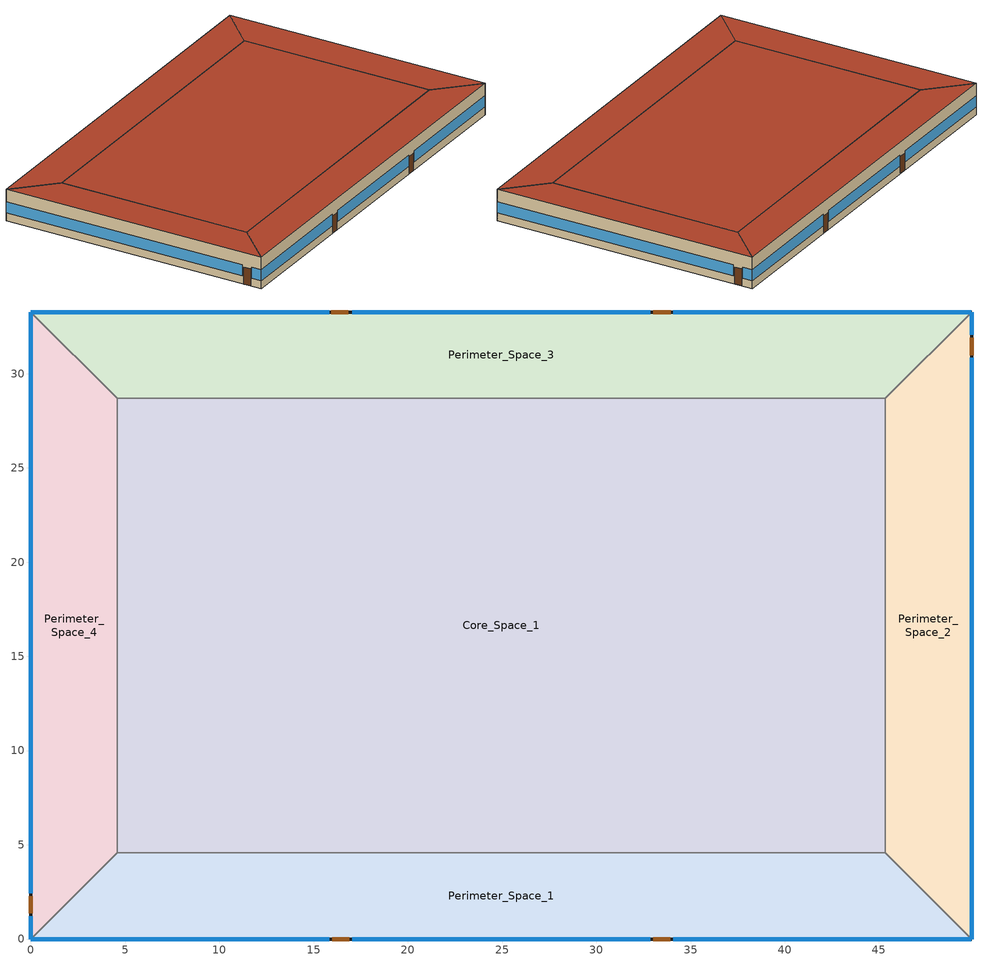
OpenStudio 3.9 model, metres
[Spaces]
Core_Space_1
 floor ground (Slab-on-grade Type 1): 45.34,28.7 45.34,4.57 4.57,4.57 4.57,28.7 z0
 wall to Perimeter_Space_2 (Interior Wall): 45.34,4.57 45.34,28.7 z0:3.96
 wall to Perimeter_Space_3 (Interior Wall): 45.34,28.7 4.57,28.7 z0:3.96
 wall to Perimeter_Space_1 (Interior Wall): 4.57,4.57 45.34,4.57 z0:3.96
 wall to Perimeter_Space_4 (Interior Wall): 4.57,28.7 4.57,4.57 z0:3.96
 roof outside (Roof Type 1): 45.34,4.57 45.34,28.7 4.57,28.7 4.57,4.57 z3.96
Perimeter_Space_2
 floor ground (Slab-on-grade Type 1): 49.91,33.27 49.91,0 45.34,4.57 45.34,28.7 z0
 wall outside (Exterior Wall Type 2): 49.91,0 49.91,33.27 z0:3.96
 wall to Perimeter_Space_1 (Interior Wall): 45.34,4.57 49.91,0 z0:3.96
 wall to Perimeter_Space_3 (Interior Wall): 49.91,33.27 45.34,28.7 z0:3.96
 window (Vertical Fenestration Type 1): 49.91,0 49.91,30.84 / 49.91,32.05 49.91,33.27 z1:2.4
 door (Swinging Door): 49.91,30.99 49.91,31.9 z0:2.13
 roof outside (Roof Type 1): 49.91,0 49.91,33.27 45.34,28.7 45.34,4.57 z3.96
Perimeter_Space_3
 floor ground (Slab-on-grade Type 2): 49.91,33.27 45.34,28.7 4.57,28.7 0,33.27 z0
 wall outside (Exterior Wall Type 3): 49.91,33.27 0,33.27 z0:3.96
 wall to Perimeter_Space_4 (Interior Wall): 0,33.27 4.57,28.7 z0:3.96
 window (Vertical Fenestration Type 1): 49.91,33.27 34.09,33.27 / 32.87,33.27 17.04,33.27 / 15.82,33.27 0,33.27 z1:2.4
 door (Swinging Door): 33.94,33.27 33.03,33.27 / 16.84,33.27 15.93,33.27 z0:2.13
 roof outside (Roof Type 2): 45.34,28.7 49.91,33.27 0,33.27 4.57,28.7 z3.96
Perimeter_Space_1
 floor ground (Slab-on-grade Type 1): 45.34,4.57 49.91,0 0,0 4.57,4.57 z0
 wall outside (Exterior Wall Type 1): 0,0 49.91,0 z0:3.96
 wall to Perimeter_Space_4 (Interior Wall): 4.57,4.57 0,0 z0:3.96
 window (Vertical Fenestration Type 1): 0,0 15.82,0 / 17.04,0 32.87,0 / 34.09,0 49.91,0 z1:2.4
 door (Swinging Door): 15.98,0 16.9,0 / 33.01,0 33.93,0 z0:2.13
 roof outside (Roof Type 1): 49.91,0 45.34,4.57 4.57,4.57 0,0 z3.96
Perimeter_Space_4
 floor ground (Slab-on-grade Type 2): 0,33.27 4.57,28.7 4.57,4.57 0,0 z0
 wall outside (Exterior Wall Type 3): 0,33.27 0,0 z0:3.96
 window (Vertical Fenestration Type 1): 0,33.27 0,2.44 / 0,1.22 0,0 z1:2.4
 door (Swinging Door): 0,2.28 0,1.37 z0:2.13
 roof outside (Roof Type 3): 0,0 4.57,4.57 4.57,28.7 0,33.27 z3.96
[Site]
Denver Intl AP: Latitude {deg}=39.833; Longitude {deg}=-104.65; Time Zone {hr}=-7; Elevation {m}=1650; Terrain=City
[Building]
Model for 229 Test Cases: North Axis {deg}=0
[ClimateZones]
Climate Zone Institution Name 1=ASHRAE; Climate Zone Document Name 1=ANSI/ASHRAE Standard 169; Climate Zone Document Year 1=2006; Climate Zone Value 1=5B; Climate Zone Institution Name 2=CEC; Climate Zone Document Name 2=California Climate Zone Descriptions; Climate Zone Document Year 2=1995
[SizingPeriod:DesignDay] Barometric Pressure {Pa}=83009; Rain Indicator=No; Snow Indicator=No; Day of Month=21; Daylight Saving Time Indicator=No; Dry-Bulb Temperature Range Modifier Type=DefaultMultipliers
Name | Maximum Dry-Bulb Temperature {C} | Daily Dry-Bulb Temperature Range {deltaC} | Wind Speed {m/s} | Wind Direction {deg} | Sky Clearness | Month | Day Type | Humidity Condition Type | Wetbulb or DewPoint at Maximum Dry-Bulb {C} | Solar Model Indicator | Enthalpy at Maximum Dry-Bulb {J/kg}
Denver.Intl.AP Ann Htg 99% Condns DB | -14.6 | 0 | 3.4 | 230 | 0 | 12 | WinterDesignDay | Wetbulb | -14.6 | ASHRAEClearSky
Denver.Intl.AP Ann Hum_n 99% Condns DP=>MCDB | -6.5 | 0 | 3.4 | 230 | 0 | 12 | WinterDesignDay | Dewpoint | -19.6 | ASHRAEClearSky
Denver.Intl.AP Ann Htg Wind 99% Condns WS=>MCDB | 2.7 | 0 | 11.8 | 230 | 0 | 12 | WinterDesignDay | Wetbulb | 2.7 | ASHRAEClearSky
Denver.Intl.AP Ann Clg 1% Condns DB=>MWB | 33.5 | 17.3 | 4.2 | 20 |  | 7 | SummerDesignDay | Wetbulb | 15.4 | ASHRAETau2017
Denver.Intl.AP Ann Clg 1% Condns WB=>MDB | 27 | 14.8 | 4.2 | 20 |  | 7 | SummerDesignDay | Wetbulb | 17.6 | ASHRAETau2017
Denver.Intl.AP Ann Clg 1% Condns DP=>MDB | 19.9 | 15.3 | 4.2 | 20 |  | 7 | SummerDesignDay | Dewpoint | 15 | ASHRAETau2017
Denver.Intl.AP Ann Clg 1% Condns Enth=>MDB | 26.8 | 15.3 | 4.2 | 20 |  | 7 | SummerDesignDay | Enthalpy | 23 | ASHRAETau2017 | 55800
[Site:GroundTemperature:BuildingSurface]
21, 21, 21, 21, 21, 21, 21, 21, 21, 21, 21, 21
[Material]
Name | Roughness | Thickness {m} | Conductivity {W/m-K} | Density {kg/m3} | Specific Heat {J/kg-K} | Thermal Absorptance | Solar Absorptance | Visible Absorptance
Wood 6in | MediumSmooth | 0.15 | 0.12 | 540 | 1210 | 0.9 | 0.7 | 0.7
Exterior Wall Type 2 Gypsum Board | MediumSmooth | 0.099 | 0.16 | 800 | 1090 | 0.9 | 0.7 | 0.7
Exterior Wall Type 1 Stucco; Exterior Wall Type 2 Stucco | Smooth | 0.0254 | 0.72 | 1856 | 840 | 0.9 | 0.7 | 0.7
Roof Type 1 Metal Deck; Roof Type 2 Metal Deck | Smooth | 0.0008 | 45.28 | 7824 | 500 | 0.9 | 0.7 | 0.2
Slab-on-grade Type 1 Concrete; Slab-on-grade Type 2 Concrete | MediumSmooth | 0.1016 | 2.31 | 2322 | 832 | 0.9 | 0.7 | 0.8
Exterior Wall Type 1 Gypsum Board | MediumSmooth | 0.0159 | 0.16 | 800 | 1090 | 0.9 | 0.7 | 0.7
Roof Type 2 Continuous Insulation | Smooth | 0.106 | 0.02 | 32 | 922
Exterior Wall Type 1 Insulation | Smooth | 0.062 | 0.037 | 9.6 | 838
Roof Type 1 Continuous Insulation | Smooth | 0.0527 | 0.02 | 32 | 922
Exterior Wall Type 2 Insulation | Smooth | 0.179 | 0.037 | 9.6 | 838
Insulation for Slab on grade Type 2 | Smooth | 0.1143 | 0.04 | 91.31 | 838
Roof Type 1 Built-up roofing | VeryRough | 0.0095 | 0.16 | 1120 | 1460 | 0.9 | 0.7 | 0.7
[Construction]
Interior Furnishings: Wood 6in
Interior Wall: Interior Wall surface-to-surface thermal resistance
Swinging Door: Opaque Door Panel
Exterior Wall Type 1: Exterior Wall Type 1 Stucco, Exterior Wall Type 1 Gypsum Board, Exterior Wall Type 1 Insulation, Exterior Wall Type 1 Gypsum Board
Roof Type 1: Roof Type 1 Metal Deck, Roof Type 1 Continuous Insulation, Roof Type 1 Built-up roofing
Exterior Wall Type 3: Exterior Wall Type 3 Total surface-to-surface thermal resistance
Slab-on-grade Type 1: Slab-on-grade Type 1 Concrete
Slab-on-grade Type 2: Slab-on-grade Type 2 Concrete, Insulation for Slab on grade Type 2
Vertical Fenestration Type 1: Vertical Fenestration Type 1 simple material
Exterior Wall Type 2: Exterior Wall Type 2 Stucco, Exterior Wall Type 2 Gypsum Board, Exterior Wall Type 2 Insulation, Exterior Wall Type 2 Gypsum Board
Roof Type 2: Roof Type 2 Metal Deck, Roof Type 2 Continuous Insulation, Roof Type 2 Built-up roofing
Roof Type 3: Roof Type 3 Total surface-to-surface thermal resistance
[Material:NoMass]
Name | Roughness | Thermal Resistance {m2-K/W} | Thermal Absorptance | Solar Absorptance | Visible Absorptance
Opaque Door Panel | MediumRough | 0.475964 | 0.9 | 0.7 | 0.7
Roof Type 3 Total surface-to-surface thermal resistance | Smooth | 2.66
Exterior Wall Type 3 Total surface-to-surface thermal resistance | Smooth | 1.95
Roof Type 2 Built-up roofing | Smooth | 0.059
Interior Wall surface-to-surface thermal resistance | Smooth | 0.35
[WindowMaterial:SimpleGlazingSystem]
Vertical Fenestration Type 1 simple material: U-Factor {W/m2-K}=3.29; Solar Heat Gain Coefficient=0.387; Visible Transmittance=0.417
[InternalMass:Definition] Construction=Interior Furnishings; Design Level Calculation Method=SurfaceArea
Name | Surface Area {m2}
Perimeter_Zone_4_Internal_Mass_Definition; Perimeter_Zone_2_Internal_Mass_Definition | 262.544
Core_Internal_Mass_Definition | 1967.31
Perimeter_Zone_1_Internal_Mass_Definition; Perimeter_Zone_3_Internal_Mass_Definition | 414.719
[InternalMass] Multiplier=1
Name | Internal Mass Definition | Space or SpaceType
Perimeter_bot_ZN_4 Internal Mass | Perimeter_Zone_4_Internal_Mass_Definition | Perimeter_Space_4
Core_bottom Internal Mass | Core_Internal_Mass_Definition | Core_Space_1
Perimeter_bot_ZN_1 Internal Mass | Perimeter_Zone_1_Internal_Mass_Definition | Perimeter_Space_1
Perimeter_bot_ZN_2 Internal Mass | Perimeter_Zone_2_Internal_Mass_Definition | Perimeter_Space_2
Perimeter_bot_ZN_3 Internal Mass | Perimeter_Zone_3_Internal_Mass_Definition | Perimeter_Space_3
[ThermalZone] Multiplier=1; Ceiling Height {m}=3.96; Use Ideal Air Loads=No
Name | Fraction of Zone Controlled by Primary Daylighting Control | Thermostat | Humidistat
Prm Zone 4 (West) | 0.1395 | Perimeter_bot_ZN_4 Setpoints | Zone Control Humidistat 2
Core Zone 1 |  | Core_bottom Setpoints | Zone Control Humidistat 1
Prm Zone 1 (South) | 0.1395 | Perimeter_bot_ZN_1 Setpoints | Zone Control Humidistat 5
Prm Zone 2 (East) | 0.1395 | Perimeter_bot_ZN_2 Setpoints | Zone Control Humidistat 4
Prm Zone 3 (North) | 0.1395 | Perimeter_bot_ZN_3 Setpoints | Zone Control Humidistat 3
[Sizing:Zone] Zone Cooling Design Supply Air Temperature Input Method=SupplyAirTemperature; Zone Cooling Design Supply Air Temperature {C}=12.7778; Zone Heating Design Supply Air Temperature Input Method=SupplyAirTemperature; Zone Heating Design Supply Air Temperature {C}=32.2222; Zone Heating Design Supply Air Temperature Difference {deltaC}=11.11; Zone Cooling Design Supply Air Humidity Ratio {kg-H2O/kg-air}=0.0085; Zone Heating Design Supply Air Humidity Ratio {kg-H2O/kg-air}=0.008; Cooling Design Air Flow Method=DesignDay; Heating Design Air Flow Method=DesignDayWithLimit; Heating Maximum Air Flow per Zone Floor Area {m3/s-m2}=0; Heating Maximum Air Flow {m3/s}=0; Heating Maximum Air Flow Fraction=0.5; Account for Dedicated Outdoor Air System=No; Dedicated Outdoor Air Low Setpoint Temperature for Design {C}=autosize; Dedicated Outdoor Air High Setpoint Temperature for Design {C}=autosize; Zone Load Sizing Method=Sensible Load Only No Latent Load; Zone Latent Cooling Design Supply Air Humidity Ratio Input Method=HumidityRatioDifference; Zone Cooling Design Supply Air Humidity Ratio Difference {kgWater/kgDryAir}=0.005; Zone Latent Heating Design Supply Air Humidity Ratio Input Method=HumidityRatioDifference; Zone Humidification Design Supply Air Humidity Ratio Difference {kgWater/kgDryAir}=0.005; Design Zone Air Distribution Effectiveness in Cooling Mode=0.8; Design Zone Air Distribution Effectiveness in Heating Mode=0.8; Design Minimum Zone Ventilation Efficiency=0; Sizing Option=Coincident
Name | Zone Cooling Design Supply Air Temperature Difference {deltaC}
Prm Zone 4 (West); Prm Zone 1 (South); Prm Zone 2 (East); Prm Zone 3 (North) | 11.1111
Core Zone 1 | 8.33333
[Zone equipment]
Prm Zone 4 (West): Perimeter_Zone_4_PTHP
Core Zone 1: Core_Zone_PTHP
Prm Zone 1 (South): Perimeter_Zone_1_PTHP
Prm Zone 2 (East): Perimeter_Zone_2_PTHP
Prm Zone 3 (North): Perimeter_Zone_3_PTHP
[Space] Default Schedule Set=229 Schedule Ruleset; Part of Total Floor Area=Yes
Name | Thermal Zone | Design Specification Outdoor Air Object
Perimeter_Space_4 | Prm Zone 4 (West) | Perimeter_Zone_4_Design_OA
Core_Space_1 | Core Zone 1 | Core_Zone_Design_OA
Perimeter_Space_1 | Prm Zone 1 (South) | Perimeter_Zone_1_Design_OA
Perimeter_Space_2 | Prm Zone 2 (East) | Perimeter_Zone_2_Design_OA
Perimeter_Space_3 | Prm Zone 3 (North) | Perimeter_Zone_3_Design_OA
[ThermostatSetpoint:DualSetpoint] Heating Setpoint Temperature Schedule=Heating Thermostat Setpoint; Cooling Setpoint Temperature Schedule=Cooling Themostat Setpoint
Perimeter_bot_ZN_4 Setpoints; Core_bottom Setpoints; Perimeter_bot_ZN_1 Setpoints; Perimeter_bot_ZN_2 Setpoints; Perimeter_bot_ZN_3 Setpoints
[SurfaceProperty:OtherSideConditionsModel]
GapConvectionModel: Type of Modeling=GapConvectionRadiation
[People:Definition] Number of People Calculation Method=People/Area; People per Space Floor Area {person/m2}=0.0538196; Fraction Radiant=0.3; Sensible Heat Fraction=0.55
Core_Zone_People_Definition; Perimeter_Zone_1_People_Definition; Perimeter_Zone_2_People_Definition; Perimeter_Zone_3_People_Definition; Perimeter_Zone_4_People_Definition
[People] Multiplier=1
Name | People Definition | Space or SpaceType | Number of People Schedule
Core_bottom People | Core_Zone_People_Definition | Core_Space_1 | Core_Space Occupant Sch
Perimeter_bot_ZN_1 People | Perimeter_Zone_1_People_Definition | Perimeter_Space_1 | Perimeter_Space_1_Occupant_Sch
Perimeter_bot_ZN_2 People | Perimeter_Zone_2_People_Definition | Perimeter_Space_2 | Perimeter_Space_2_Occupant_Sch
Perimeter_bot_ZN_3 People | Perimeter_Zone_3_People_Definition | Perimeter_Space_3 | Perimeter_Space_3_Occupant_Sch
Perimeter_bot_ZN_4 People | Perimeter_Zone_4_People_Definition | Perimeter_Space_4 | Perimeter_Space_4_Occupant_Sch
[Lights:Definition] Design Level Calculation Method=Watts/Area; Watts per Space Floor Area {W/m2}=11.033; Fraction Radiant=0.7; Fraction Visible=0.2; Return Air Fraction=0
Core_Zone_Lighting_Definition; Perimeter_Zone_1_Lighting_Definition; Perimeter_Zone_2_Lighting_Definition; Perimeter_Zone_3_Lighting_Definition; Perimeter_Zone_4_Lighting_Definition
[Lights] Fraction Replaceable=1
Name | Lights Definition | Space or SpaceType | Schedule
Core_bottom Lighting | Core_Zone_Lighting_Definition | Core_Space_1 | Core_Space_Lighting_Sch
Perimeter_bot_ZN_1 Lighting | Perimeter_Zone_1_Lighting_Definition | Perimeter_Space_1 | Perimeter_Space_1_Lighting_Sch
Perimeter_bot_ZN_2 Lighting | Perimeter_Zone_2_Lighting_Definition | Perimeter_Space_2 | Perimeter_Space_2_Lighting_Sch
Perimeter_bot_ZN_3 Lighting | Perimeter_Zone_3_Lighting_Definition | Perimeter_Space_3 | Perimeter_Space_3_Lighting_Sch
Perimeter_bot_ZN_4 Lighting | Perimeter_Zone_4_Lighting_Definition | Perimeter_Space_4 | Perimeter_Space_4_Lighting_Sch
[ElectricEquipment:Definition] Design Level Calculation Method=Watts/Area; Watts per Space Floor Area {W/m2}=8.07; Fraction Latent=0; Fraction Radiant=0.2; Fraction Lost=0
Core_Zone_Elec_Equip_Definition; Perimeter_Zone_1_Elec_Equip_Definition; Perimeter_Zone_2_Elec_Equip_Definition; Perimeter_Zone_3_Elec_Equip_Definition; Perimeter_Zone_4_Elec_Equip_Definition
[ElectricEquipment]
Name | Electric Equipment Definition | Space or SpaceType | Schedule
Core_bottom Elec Equip | Core_Zone_Elec_Equip_Definition | Core_Space_1 | Core_Space_Elec_Equip_Sch
Perimeter_bot_ZN_1 Elec Equip | Perimeter_Zone_1_Elec_Equip_Definition | Perimeter_Space_1 | Perimeter_Space_1_Elec_Equip_Sch
Perimeter_bot_ZN_2 Elec Equip | Perimeter_Zone_2_Elec_Equip_Definition | Perimeter_Space_2 | Perimeter_Space_2_Elec_Equip_Sch
Perimeter_bot_ZN_3 Elec Equip | Perimeter_Zone_3_Elec_Equip_Definition | Perimeter_Space_3 | Perimeter_Space_3_Elec_Equip_Sch
Perimeter_bot_ZN_4 Elec Equip | Perimeter_Zone_4_Elec_Equip_Definition | Perimeter_Space_4 | Perimeter_bot_ZN_4 Elec Equip Sch
[SpaceInfiltration:DesignFlowRate] Constant Term Coefficient=0; Velocity Term Coefficient=0
Name | Space or SpaceType | Design Flow Rate Calculation Method | Design Flow Rate {m3/s} | Flow per Space Floor Area {m3/s-m2} | Flow per Exterior Surface Area {m3/s-m2} | Air Changes per Hour {1/hr} | Schedule
Infiltration_Method_1_Core_Zone | Core_Space_1 | AirChanges/Hour | 0 | 0 | 0 | 0
Infiltration_Method_1_Zone_1 | Perimeter_Space_1 | AirChanges/Hour |  |  | 0 | 0.5
Infiltration_Method_2_Zone_2 | Perimeter_Space_2 | Flow/ExteriorWallArea | 0 | 0 | 0.000586232 | 0
Infiltration_Method_3_Zone_3 | Perimeter_Space_3 | Flow/Area | 0 | 0.000388417 | 0 |  | Constant Schedule
Infiltration_Method_3_Zone_4 | Perimeter_Space_4 | Flow/Area | 0 | 0.000409092 | 0 | 0 | Constant Schedule
[DesignSpecification:OutdoorAir] Outdoor Air Method=Sum; Outdoor Air Flow per Person {m3/s-person}=0; Outdoor Air Flow per Floor Area {m3/s-m2}=0; Outdoor Air Flow Rate {m3/s}=0.0943895
Core_Zone_Design_OA; Perimeter_Zone_1_Design_OA; Perimeter_Zone_2_Design_OA; Perimeter_Zone_3_Design_OA; Perimeter_Zone_4_Design_OA
[Fan:SystemModel]
MZ-VAV-G Supply Fan: Availability Schedule=Always On Discrete; Design Maximum Air Flow Rate {m3/s}=autosize; Speed Control Method=Continuous; Electric Power Minimum Flow Rate Fraction=0.25; Design Pressure Rise {Pa}=1314.72; Motor Efficiency=0.924; Motor In Air Stream Fraction=1; Design Electric Power Consumption {W}=autosize; Design Power Sizing Method=TotalEfficiencyAndPressure; Electric Power Per Unit Flow Rate {W/(m3/s)}=2054.06; Electric Power Per Unit Flow Rate Per Unit Pressure {W-s/m3-Pa}=1.67; Fan Total Efficiency=0.6006; Electric Power Function of Flow Fraction Curve=MZ-VAV-G Supply Fan Curve; Night Ventilation Mode Pressure Rise {Pa}=1314.72; Motor Loss Radiative Fraction=0
[EnergyManagementSystem:Sensor]
EFC_meter: Output Variable or Output Meter=Electricity:Facility
[DefaultScheduleSet]
229 Schedule Ruleset: People Activity Level Schedule=People heating rate
[ZoneControl:Humidistat] Humidifying Relative Humidity Setpoint Schedule=Zone Humdification Schedule; Dehumidifying Relative Humidity Setpoint Schedule=Zone Dehumdification Schedule
Zone Control Humidistat 1; Zone Control Humidistat 2; Zone Control Humidistat 3; Zone Control Humidistat 4; Zone Control Humidistat 5
[ZoneHVAC:PackagedTerminalHeatPump] Supply Air Flow Rate During Cooling Operation {m3/s}=0.943895; Supply Air Flow Rate During Heating Operation {m3/s}=0.943895; Supply Air Flow Rate When No Cooling or Heating is Needed {m3/s}=0.943895; No Load Supply Air Flow Rate Control Set To Low Speed=Yes; Outdoor Air Flow Rate During Cooling Operation {m3/s}=0.283168; Outdoor Air Flow Rate During Heating Operation {m3/s}=0.283168; Outdoor Air Flow Rate When No Cooling or Heating is Needed {m3/s}=0.283168; Maximum Supply Air Temperature from Supplemental Heater {C}=Autosize; Supply Air Fan Operating Mode Schedule=Always On Discrete hvac_library
Name | Availability Schedule | Supply Air Fan | Heating Coil | Cooling Coil | Supplemental Heating Coil
Core_Zone_PTHP | Core_Space Occupant Sch | PTHP CV Fan | PTHP 1 Spd DX Htg Coil | PTHP 1 Spd DX Clg Coil | PTHP Elec REPLACE WITH GAS Htg Backup Coil2
Perimeter_Zone_3_PTHP | Perimeter_Space_3_Occupant_Sch | PTHP CV Fan 1 | PTHP 1 Spd DX Htg Coil 1 | PTHP 1 Spd DX Clg Coil 1 | PTHP Elec REPLACE WITH GAS Htg Backup Coil4
Perimeter_Zone_1_PTHP | Perimeter_Space_1_Occupant_Sch | PTHP CV Fan 2 | PTHP 1 Spd DX Htg Coil 2 | PTHP 1 Spd DX Clg Coil 2 | PTHP Elec REPLACE WITH GAS Htg Backup Coil3
Perimeter_Zone_4_PTHP | Perimeter_Space_4_Occupant_Sch | PTHP CV Fan 3 | PTHP 1 Spd DX Htg Coil 3 | PTHP 1 Spd DX Clg Coil 3 | PTHP Elec REPLACE WITH GAS Htg Backup Coil1
Perimeter_Zone_2_PTHP | Perimeter_Space_2_Occupant_Sch | PTHP CV Fan 4 | PTHP 1 Spd DX Htg Coil 4 | PTHP 1 Spd DX Clg Coil 4 | PTHP Elec REPLACE WITH GAS Htg Backup Coil9
[Fan:ConstantVolume] Availability Schedule=Always On Discrete hvac_library; Pressure Rise {Pa}=445; Maximum Flow Rate {m3/s}=0.943895
PTHP CV Fan; PTHP CV Fan 1; PTHP CV Fan 2; PTHP CV Fan 3; PTHP CV Fan 4
[Coil:Heating:DX:SingleSpeed] Availability Schedule=Always On Discrete hvac_library; Rated Total Heating Capacity {W}=17584.3; Rated COP {W/W}=3.35; Rated Air Flow Rate {m3/s}=0.943895; Rated Supply Fan Power Per Volume Flow Rate 2017 {W/(m3/s)}=773.3; Rated Supply Fan Power Per Volume Flow Rate 2023 {W/(m3/s)}=934.4; Total Heating Capacity Function of Temperature Curve=OS:Curve:Biquadratic 11; Total Heating Capacity Function of Flow Fraction Curve=OS:Curve:Quadratic 14; Energy Input Ratio Function of Temperature Curve=OS:Curve:Biquadratic 12; Energy Input Ratio Function of Flow Fraction Curve=OS:Curve:Quadratic 15; Part Load Fraction Correlation Curve=OS:Curve:Quadratic 16; Defrost Strategy=Resistive; Defrost Control=Timed; Defrost Time Period Fraction=0.166667; Resistive Defrost Heater Capacity {W}=2000
PTHP 1 Spd DX Htg Coil; PTHP 1 Spd DX Htg Coil 1; PTHP 1 Spd DX Htg Coil 2; PTHP 1 Spd DX Htg Coil 3; PTHP 1 Spd DX Htg Coil 4
[Coil:Cooling:DX:SingleSpeed] Availability Schedule=Always On Discrete hvac_library; Rated Total Cooling Capacity {W}=17584.3; Rated Sensible Heat Ratio=Autosize; Rated COP {W/W}=3.55; Rated Air Flow Rate {m3/s}=0.943895; Rated Evaporator Fan Power Per Volume Flow Rate 2017 {W/(m3/s)}=773.3; Rated Evaporator Fan Power Per Volume Flow Rate 2023 {W/(m3/s)}=934.4; Total Cooling Capacity Function of Temperature Curve=OS:Curve:Biquadratic 9; Total Cooling Capacity Function of Flow Fraction Curve=OS:Curve:Quadratic 11; Energy Input Ratio Function of Temperature Curve=OS:Curve:Biquadratic 10; Energy Input Ratio Function of Flow Fraction Curve=OS:Curve:Quadratic 12; Part Load Fraction Correlation Curve=OS:Curve:Quadratic 13; Minimum Outdoor Dry-Bulb Temperature for Compressor Operation {C}=-25; Nominal Time for Condensate Removal to Begin {s}=0; Ratio of Initial Moisture Evaporation Rate and Steady State Latent Capacity=0; Maximum Cycling Rate {cycles/hr}=0; Latent Capacity Time Constant {s}=0; Condenser Type=AirCooled; Evaporative Condenser Effectiveness=0; Evaporative Condenser Air Flow Rate {m3/s}=Autosize; Evaporative Condenser Pump Rated Power Consumption {W}=Autosize; Crankcase Heater Capacity {W}=0; Maximum Outdoor Dry-Bulb Temperature for Crankcase Heater Operation {C}=0; Basin Heater Capacity {W/K}=0; Basin Heater Setpoint Temperature {C}=10
PTHP 1 Spd DX Clg Coil; PTHP 1 Spd DX Clg Coil 1; PTHP 1 Spd DX Clg Coil 2; PTHP 1 Spd DX Clg Coil 3; PTHP 1 Spd DX Clg Coil 4
[Coil:Heating:Gas] Availability Schedule=Always On Discrete hvac_library; Fuel Type=NaturalGas
Name | Efficiency
PTHP Elec REPLACE WITH GAS Htg Backup Coil2 | 0.8
PTHP Elec REPLACE WITH GAS Htg Backup Coil4; PTHP Elec REPLACE WITH GAS Htg Backup Coil3; PTHP Elec REPLACE WITH GAS Htg Backup Coil1; PTHP Elec REPLACE WITH GAS Htg Backup Coil9 | 1
[Schedule:Compact]
Core_Space_Elec_Equip_Sch; Perimeter_Space_1_Elec_Equip_Sch; Perimeter_Space_2_Elec_Equip_Sch; Perimeter_Space_3_Elec_Equip_Sch; Perimeter_bot_ZN_4 Elec Equip Sch: Through: 12/31, For: Weekdays, Until: 06:00, 0.307674, Until: 08:00, 0.381235, Until: 12:00, 0.857778, Until: 13:00, 0.76247, Until: 17:00, 0.857778, Until: 18:00, 0.476543, Until: 24:00, 0.381235, For: SummerDesignDay, Until: 24:00, 1, For: Saturday, Until: 06:00, 0.230755, Until: 08:00, 0.381235, Until: 12:00, 0.476543, Until: 17:00, 0.33358, Until: 19:00, 0.285926, Until: 24:00, 0.230755, For: WinterDesignDay, Until: 24:00, 0, For: Sunday Holidays AllOtherDays, Until: 06:00, 0.230755, Until: 18:00, 0.285926, Until: 24:00, 0.230755
Core_Space_Lighting_Sch; Perimeter_Space_1_Lighting_Sch; Perimeter_Space_2_Lighting_Sch; Perimeter_Space_3_Lighting_Sch; Perimeter_Space_4_Lighting_Sch: Through: 12/31, For: Weekdays, Until: 5:00, 0.05, Until: 6:00, 0.1, Until: 7:00, 0.0862326, Until: 8:00, 0.258698, Until: 17:00, 0.776093, Until: 18:00, 0.431163, Until: 20:00, 0.258698, Until: 22:00, 0.172465, Until: 23:00, 0.0862326, Until: 24:00, 0.0431163, For: SummerDesignDay, Until: 24:00, 1, For: Saturday, Until: 6:00, 0.05, Until: 8:00, 0.0862326, Until: 12:00, 0.258698, Until: 17:00, 0.129349, Until: 19:00, 0.0431163, Until: 24:00, 0.05, For: WinterDesignDay, Until: 24:00, 0, For: Sunday Holidays AllOtherDays, Until: 6:00, 0.05, Until: 18:00, 0.0431163, Until: 24:00, 0.05
Core_Space Occupant Sch; Perimeter_Space_1_Occupant_Sch; Perimeter_Space_2_Occupant_Sch; Perimeter_Space_3_Occupant_Sch; Perimeter_Space_4_Occupant_Sch: Through: 12/31, For: Weekdays, Until: 06:00, 0, Until: 07:00, 0.1, Until: 08:00, 0.2, Until: 10:00, 0.95, Until: 11:00, 0.975703, Until: 12:00, 0.95, Until: 13:00, 0.513528, Until: 14:00, 0.95, Until: 15:00, 0.975703, Until: 17:00, 0.95, Until: 18:00, 0.3, Until: 22:00, 0.1, Until: 23:00, 0.05, Until: 24:00, 0.05, For: Saturday, Until: 06:00, 0, Until: 07:00, 0.1, Until: 08:00, 0.1, Until: 10:00, 0.3, Until: 11:00, 0.308117, Until: 12:00, 0.3, Until: 13:00, 0.102706, Until: 14:00, 0.1, Until: 15:00, 0.102706, Until: 17:00, 0.1, Until: 18:00, 0.05, Until: 19:00, 0.05, Until: 24:00, 0, For: SummerDesignDay, Until: 06:00, 1e-9, Until: 22:00, 1, Until: 24:00, 0.05, For: WinterDesignDay, Until: 24:00, 0, For:Sunday Holidays AllOtherDays, Until: 06:00, 0, Until: 18:00, 0.05, Until: 24:00, 0
[Curve:Quadratic]
Name | Coefficient1 Constant | Coefficient2 x | Coefficient3 x**2 | Minimum Value of x {BasedOnField A2} | Maximum Value of x {BasedOnField A2}
OS:Curve:Quadratic 14 | 0.84 | 0.16 | 0 | 0.5 | 1.5
OS:Curve:Quadratic 15 | 1.3824 | -0.4336 | 0.0512 | 0 | 1
OS:Curve:Quadratic 16 | 0.85 | 0.15 | 0 | 0 | 1
OS:Curve:Quadratic 11 | 0.77136 | 0.34053 | -0.11088 | 0.75918 | 1.13877
OS:Curve:Quadratic 12 | 1.2055 | -0.32953 | 0.12308 | 0.75918 | 1.13877
OS:Curve:Quadratic 13 | 0.771 | 0.229 | 0 | 0 | 1
[Schedule:Constant]
Name | Value
Always On Discrete; Always On Discrete hvac_library | 1
People heating rate | 120
[Curve:Quartic]
MZ-VAV-G Supply Fan Curve: Coefficient1 Constant=0.0407599; Coefficient2 x=0.088045; Coefficient3 x**2=-0.0729261; Coefficient4 x**3=0.94374; Coefficient5 x**4=0; Minimum Value of x=0; Maximum Value of x=1; Minimum Curve Output=0; Maximum Curve Output=1; Input Unit Type for X=Dimensionless; Output Unit Type=Dimensionless
[Curve:Biquadratic]
Name | Coefficient1 Constant | Coefficient2 x | Coefficient3 x**2 | Coefficient4 y | Coefficient5 y**2 | Coefficient6 x*y | Minimum Value of x {BasedOnField A2} | Maximum Value of x {BasedOnField A2} | Minimum Value of y {BasedOnField A3} | Maximum Value of y {BasedOnField A3}
OS:Curve:Biquadratic 11 | 0.758746 | 0 | 0 | 0.027626 | 0.000148716 | 0 | 0 | 1 | 0 | 1
OS:Curve:Biquadratic 12 | 1.19248 | -0.0300438 | 0.00103745 | 0 | 0 | 0 | -20 | 20 | 0 | 1
OS:Curve:Biquadratic 9 | 0.42415 | 0.04426 | -0.00042 | 0.00333 | -8e-05 | -0.00021 | 17 | 22 | 13 | 46
OS:Curve:Biquadratic 10 | 1.23649 | -0.02431 | 0.00057 | -0.01434 | 0.00063 | -0.00038 | 17 | 22 | 13 | 46
[Schedule:Ruleset]
Name | Default Day Schedule | Summer Design Day Schedule | Winter Design Day Schedule
Cooling Themostat Setpoint | Weekdays | Schedule Day 11
Heating Thermostat Setpoint | Weekday |  | Schedule Day 10
Constant Schedule | Schedule Day 6 | Schedule Day 8 | Schedule Day 9
Zone Humdification Schedule | Schedule Day 1
Zone Dehumdification Schedule | Schedule Day 12
[Schedule:Day]
Weekdays: 5, 0, 26.7, 22, 0, 24, 24, 0, 26.1005
Weekday: 5, 0, 15.6, 22, 0, 21, 24, 0, 15.6
Schedule Day 6; Schedule Day 8; Schedule Day 9: 24, 0, 1
Saturdays 1: 5, 0, 15.6, 17, 0, 21, 24, 0, 15.6
Sundays 2: 24, 0, 15.6
Saturdays: 5, 0, 26.7, 17, 0, 24, 24, 0, 26.7
Sundays: 24, 0, 26.7
Schedule Day 10: 24, 0, 21.1111
Schedule Day 11: 24, 0, 23.8889
Schedule Day 1: 24, 0, 40
Schedule Day 12: 24, 0, 70
[Schedule:Rule]
Name | Schedule Ruleset | Rule Order | Day Schedule | Apply Sunday | Apply Saturday
Saturday | Heating Thermostat Setpoint | 1 | Saturdays 1 | No | Yes
Sundays | Heating Thermostat Setpoint | 0 | Sundays 2 | Yes | No
Saturdays | Cooling Themostat Setpoint | 1 | Saturdays | No | Yes
Sundays 1 | Cooling Themostat Setpoint | 0 | Sundays | Yes | No
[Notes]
This osm is intended to implement
Normative Appendix E of https://performancesystemspsd.sharepoint.com/:w:/r/sites/EnergyEngineeringServices/_layouts/15/Doc.aspx?sourcedoc=%7B79FA7E0C-577B-46EB-A46F-ADD7A04942F4%7D&file=Std229P_2nd_PPR_Draft_V1.docx&action=default&mobileredirect=true
exceptions which were not able to be implemented are listed here:
1. Table 6: Interior Air Film Resistance Summary  was unable to be implemented
E1.7.2.3.1 d, The exterior air-film resistance for roof and exterior walls was unable to be implemented
2. The ground temperature schedule set in E1.7.2.1 was adjusted from 10 C to 21C otherwise no cooling load was present
Zone equipment fan pressure rise was calculated from Table 3 of Appendix F
calculated from a target power of 600 W
A fan efficiency of 0.7
and a design airflow of 943.9 L/s
Pressure rise = 600 * 0.7 / 0.9339 = 445 Pa
No Fan efficiency was given in the spec so it was taken to be 0.7
IEER for cooling given in Table 12 A of Appendix F
was converted to a COP of 3.56
using https://github.com/NREL/openstudio-standards/pull/1682
HSPF for heating given in Table Table 12 A of Appendix F
was converted to a COP of 3.35 using
https://github.com/NREL/openstudio-standards/blob/master/lib/openstudio-standards/prototypes/common/objects/Prototype.utilities.rb#L307-L311
which is the hspf_to_cop_no_fan method in OpenStudio standards
